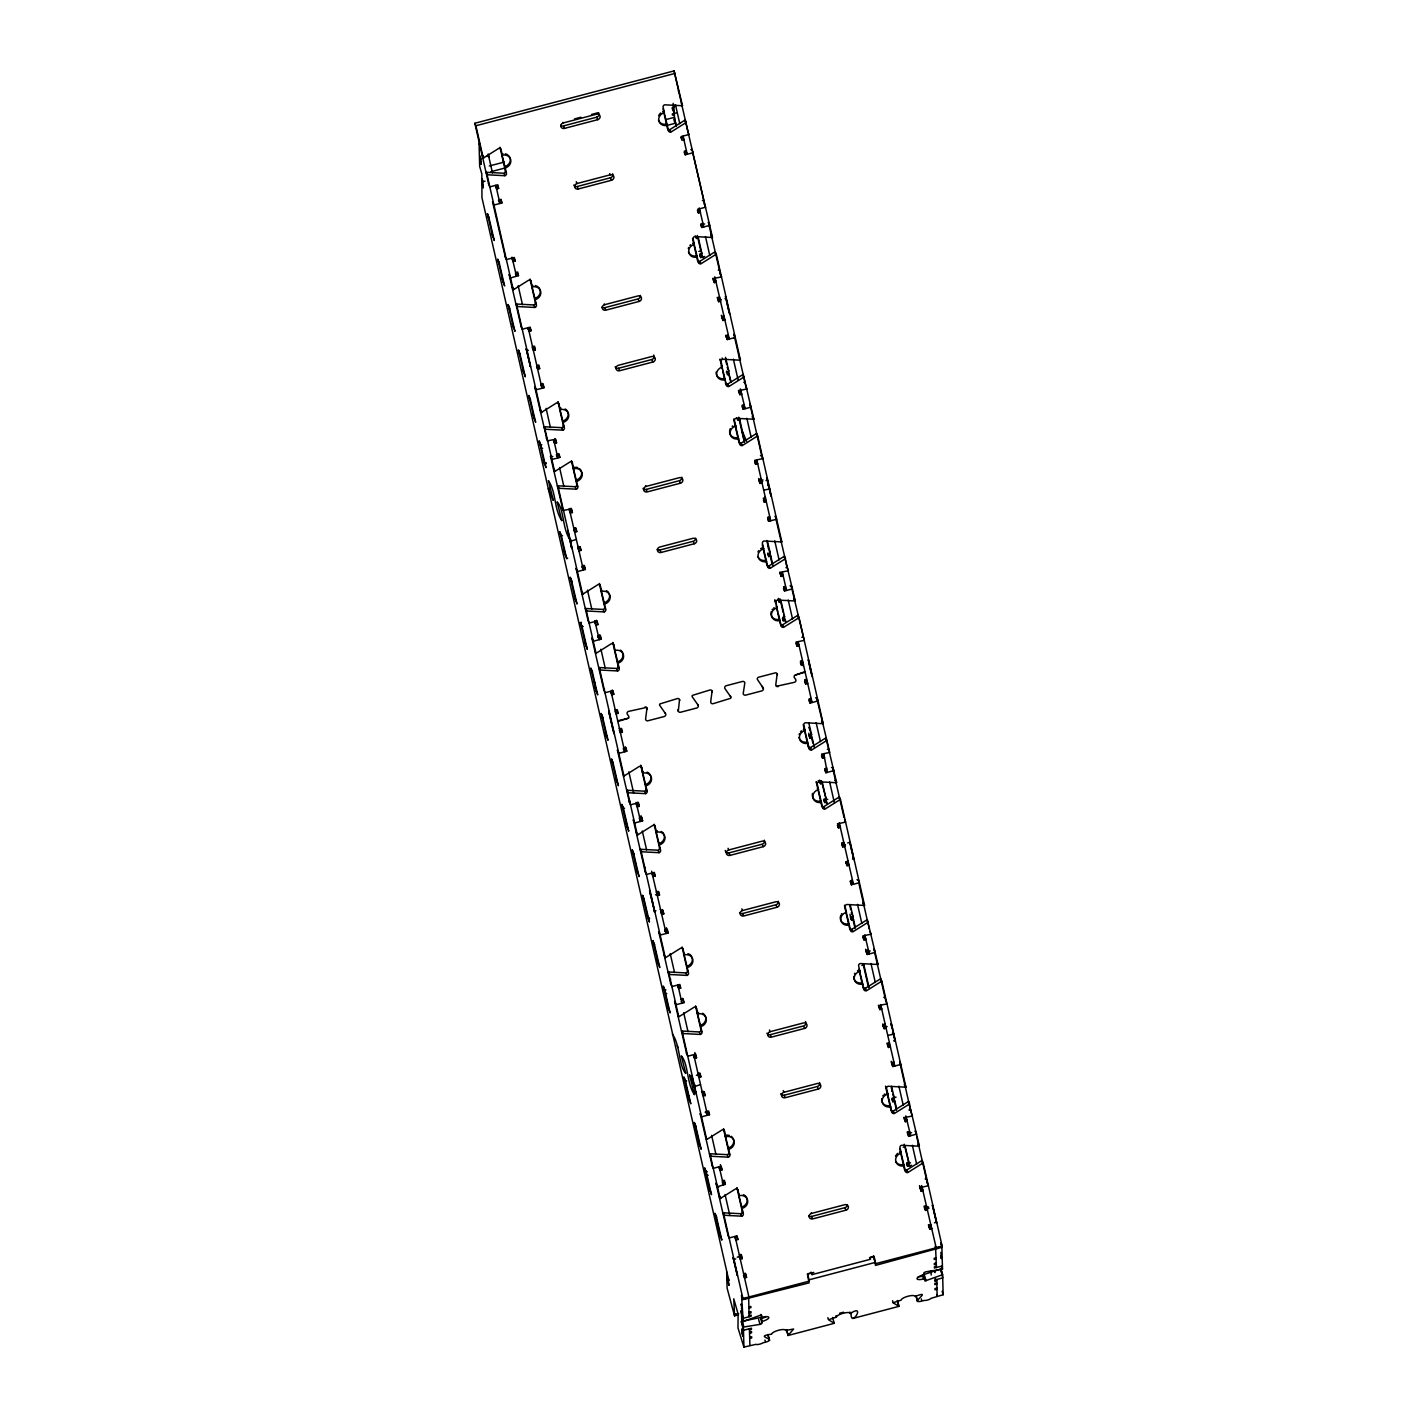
<?xml version="1.0" encoding="UTF-8"?>
<svg xmlns="http://www.w3.org/2000/svg" width="1418" height="1418" viewBox="0 0 1418 1418"><rect width="100%" height="100%" fill="white"/><g stroke="black" fill="none" stroke-linecap="round" stroke-linejoin="round"><path stroke-width="1.5" d="M548.447 480.808L553.233 500.022M561.794 520.583L557.132 501.866C564.045 508.938 562.308 527.833 569.451 538.805M571.844 548.394L567.643 530.403L571.826 548.5M694.412 1094.643L689.662 1075.305M761.431 482.333L760.863 479.568M480.153 156.334L481.074 164.258L480.153 156.334L480.968 159.188M485.027 181.185L483.024 181.717C479.887 172.447 485.417 201.994 482.28 178.845M741.313 1304.028L742.199 1310.941L741.313 1304.028L742.11 1306.882M741.969 1329.162L742.855 1336.075L741.969 1329.162L742.784 1332.016M935.242 1278.309L936.04 1281.216M940.648 1255.657L941.463 1258.51L940.861 1252.378M851.225 1312.572C849.666 1329.588 866.93 1302.539 850.357 1313.476A7.232 2.038 -15.9 0 0 843.338 1313.21A7.232 2.038 -15.9 0 0 836.407 1317.145L828.484 1319.733L834.28 1323.313L788.053 1335.49L793.619 1329.003L785.643 1330.492A7.232 2.038 -15.9 0 0 778.606 1330.226A7.232 2.038 -15.9 0 0 771.693 1334.161C751.363 1336.926 781.797 1338.698 762.937 1342.828A4.13 1.17 -15.9 0 1 759.162 1344.282A4.13 1.17 -15.9 0 1 755.971 1344.335L743.918 1347.1L737.98 1327.922L738.104 1314.007L733.762 1298.782L734.559 1315.869L738.53 1314.823M923.455 1278.557L922.427 1274.995L941.003 1268.986L942.633 1274.693L943.147 1294.74L931.112 1298.303A4.13 1.17 -15.9 0 1 927.975 1299.916A4.13 1.17 -15.9 0 1 924.164 1300.448C905.163 1306.013 935.011 1288.785 915.089 1296.477A7.232 2.038 -15.9 0 0 908.052 1296.212A7.232 2.038 -15.9 0 0 901.139 1300.146L893.216 1302.717L892.578 1300.696M665.272 713.094L665.786 714.53A2.074 1.861 -23 0 1 664.173 716.551L647.601 720.858A2.074 1.861 -23 0 1 645.615 718.944L646.962 708.344M679.506 699.801L678.3 711.251A2.074 1.861 -23 0 0 680.605 712.226L696.717 708.007A2.074 1.861 -23 0 0 697.904 707.227L698.294 706.43A2.074 1.861 -23 0 0 698.081 705.154L697.816 704.533M730.359 695.99L730.802 697A2.074 1.861 -23 0 1 730.678 698.294L713.148 703.683A2.056 1.861 -23 0 1 710.702 701.839L712.049 691.24M762.902 687.429L763.345 688.439A2.074 1.861 -23 0 1 761.803 690.903L745.691 695.121A2.074 1.861 -23 0 1 743.245 693.296L744.84 682.873A2.074 1.861 -23 0 0 742.412 681.473L726.3 685.709A2.074 1.861 -23 0 0 725.112 686.472L724.722 687.287A2.074 1.861 -23 0 0 724.917 688.545L730.802 697M778.234 686.578A2.056 1.861 -23 0 1 775.788 684.734L777.135 674.135M619.205 728.568L621.58 728.515L622.396 732.149L620.41 732.681L619.365 730.181L621.35 729.667L622.396 732.149M729.703 314.282L725.467 296.238L729.171 312.811M698.081 705.154L692.214 696.717A2.074 1.861 -23 0 1 692.321 695.405L709.869 690.017A2.074 1.861 -23 0 1 712.297 691.86M915.957 1295.573L917.499 1301.476M646.537 707.44L628.67 711.357A2.074 1.861 -23 0 0 627.288 714.211L628.599 716.055A2.074 1.861 -23 0 1 628.511 718.182L617.592 720.84M776.461 686.259L794.346 682.342A2.074 1.861 -23 0 0 795.711 679.506L794.417 677.662A2.074 1.861 -23 0 1 794.505 675.517L804.892 671.618M628.511 718.182L617.858 721.461M679.754 700.421A2.074 1.861 -23 0 0 677.325 698.578L659.778 703.966A2.056 1.843 -23 0 0 659.671 705.26L665.538 713.715M482.191 155.519L483.237 158.018A2.056 1.861 -23 0 0 483.804 157.788L498.657 148.447A2.074 1.861 -23 0 1 501.068 149.741L502.309 155.2A7.232 6.505 -23 0 1 510.728 159.72A7.232 6.505 -23 0 1 505.216 167.927L506.456 173.368A2.074 1.861 -23 0 1 504.879 175.708L487.668 174.804A2.056 1.861 -23 0 0 487.083 174.875L486.037 172.393A2.056 1.861 -23 0 1 486.622 172.322L503.815 173.226A2.074 1.861 -23 0 0 505.393 170.887L500.022 147.259M663.039 108.973L667.453 128.294A2.074 1.861 -23 0 0 669.863 129.587L684.717 120.264A2.056 1.861 -23 0 1 685.284 120.034L712.474 237.391A2.056 1.861 -23 0 1 711.889 237.462L694.696 236.558A2.074 1.861 -23 0 0 693.118 238.898L694.359 244.339A7.232 6.505 -23 0 0 688.829 252.546A7.232 6.505 -23 0 0 697.248 257.066L698.489 262.525A2.074 1.861 -23 0 0 700.9 263.819L715.771 254.478A2.056 1.861 -23 0 1 716.32 254.265L715.275 251.766A2.056 1.861 -23 0 0 714.707 251.996L699.854 261.337A2.074 1.861 -23 0 1 697.443 260.043L692.551 238.561M686.33 122.515A2.056 1.861 -23 0 0 685.78 122.746L670.909 132.069A2.074 1.861 -23 0 1 668.498 130.775L667.577 128.613M512.182 287.269L513.245 289.751A2.056 1.861 -23 0 0 513.795 289.52L528.666 280.197A2.074 1.861 -23 0 1 531.059 281.491L532.299 286.932A7.232 6.505 -23 0 1 540.719 291.47A7.232 6.505 -23 0 1 535.206 299.659L536.447 305.118A2.074 1.861 -23 0 1 534.87 307.458L517.659 306.554A2.056 1.861 -23 0 0 517.074 306.625L516.028 304.143A2.056 1.861 -23 0 1 516.613 304.055L533.806 304.959A2.074 1.861 -23 0 0 535.384 302.619L530.013 278.992M540.116 409.979L541.18 412.461A2.074 1.861 -23 0 0 541.729 412.23L556.6 402.907A2.074 1.861 -23 0 1 558.993 404.201L560.234 409.642A7.232 6.505 -23 0 1 568.671 414.18A7.232 6.505 -23 0 1 563.141 422.369L564.382 427.828A2.074 1.861 -23 0 1 562.804 430.168L545.611 429.264A2.074 1.861 -23 0 0 545.008 429.335L543.963 426.836A2.074 1.861 -23 0 1 544.547 426.765L561.741 427.669A2.074 1.861 -23 0 0 563.318 425.329L557.948 401.702M553.569 469.004L554.615 471.503A2.074 1.861 -23 0 0 555.165 471.272L570.036 461.931A2.074 1.861 -23 0 1 572.447 463.225L573.687 468.684A7.232 6.505 -23 0 1 582.107 473.222A7.232 6.505 -23 0 1 576.577 481.411L577.817 486.853A2.074 1.861 -23 0 1 576.24 489.192L559.046 488.288A2.056 1.861 -23 0 0 558.462 488.377L557.398 485.878A2.056 1.861 -23 0 1 557.983 485.807L575.194 486.711A2.074 1.861 -23 0 0 576.771 484.371L571.383 460.744M725.378 382.736A2.074 1.861 -23 0 0 727.788 384.03L742.66 374.707A2.074 1.861 -23 0 1 743.209 374.476L753.862 419.125A2.074 1.861 -23 0 1 753.277 419.214L736.066 418.292A2.074 1.861 -23 0 0 734.489 420.65L735.729 426.091A7.232 6.505 -23 0 0 730.217 434.28A7.232 6.505 -23 0 0 738.636 438.818L739.877 444.277A2.074 1.861 -23 0 0 742.288 445.571L757.141 436.23A2.074 1.861 -23 0 1 757.708 436L756.645 433.518A2.074 1.861 -23 0 0 756.095 433.748L741.224 443.072A2.074 1.861 -23 0 1 738.813 441.778L735.233 426.038M744.255 376.958A2.074 1.861 -23 0 0 743.706 377.188L728.834 386.529A2.074 1.861 -23 0 1 726.424 385.235L725.555 383.161M581.504 591.714L582.55 594.213A2.074 1.861 -23 0 0 583.099 593.982L597.971 584.641A2.074 1.861 -23 0 1 600.381 585.935L601.622 591.395A7.232 6.505 -23 0 1 610.041 595.914A7.232 6.505 -23 0 1 604.511 604.121L605.752 609.563A2.074 1.861 -23 0 1 604.174 611.902L586.981 610.998A2.056 1.861 -23 0 0 586.396 611.069L585.333 608.588A2.056 1.861 -23 0 1 585.918 608.517L603.129 609.421A2.074 1.861 -23 0 0 604.706 607.081L599.318 583.454M594.94 650.756L595.985 653.237A2.056 1.861 -23 0 0 596.553 653.024L611.406 643.683A2.074 1.861 -23 0 1 613.817 644.977L615.058 650.437A7.232 6.505 -23 0 1 623.477 654.956A7.232 6.505 -23 0 1 617.964 663.163L619.205 668.605A2.074 1.861 -23 0 1 617.628 670.944L600.417 670.04A2.074 1.861 -23 0 0 599.832 670.111L598.786 667.63A2.074 1.861 -23 0 1 599.371 667.559L616.564 668.463A2.074 1.861 -23 0 0 618.142 666.123L612.771 642.496M762.281 544.796L766.748 564.488A2.074 1.861 -23 0 0 769.159 565.782L784.03 556.459A2.074 1.861 -23 0 1 784.579 556.228L795.232 600.877A2.074 1.861 -23 0 1 794.647 600.948L777.454 600.044A2.074 1.861 -23 0 0 775.876 602.384L777.117 607.843A7.232 6.505 -23 0 0 771.587 616.032A7.232 6.505 -23 0 0 780.006 620.57L781.247 626.012A2.074 1.861 -23 0 0 783.658 627.305L798.529 617.982A2.074 1.861 -23 0 1 799.078 617.752L798.033 615.27A2.074 1.861 -23 0 0 797.465 615.483L782.612 624.824A2.074 1.861 -23 0 1 780.485 624.168M785.643 558.71A2.074 1.861 -23 0 0 785.093 558.94L770.222 568.264A2.074 1.861 -23 0 1 767.812 566.97L766.925 564.913M622.874 773.466L623.938 775.947A2.074 1.861 -23 0 0 624.487 775.735L639.358 766.394A2.074 1.861 -23 0 1 641.751 767.687L642.992 773.147A7.232 6.505 -23 0 1 651.429 777.667A7.232 6.505 -23 0 1 645.899 785.856L647.14 791.315A2.074 1.861 -23 0 1 645.562 793.655L628.351 792.751A2.074 1.861 -23 0 0 627.766 792.822L626.721 790.34A2.074 1.861 -23 0 1 627.305 790.269L644.499 791.173A2.074 1.861 -23 0 0 646.076 788.833L640.706 765.206M636.31 832.508L637.373 834.989A2.074 1.861 -23 0 0 637.923 834.759L652.794 825.436A2.074 1.861 -23 0 1 655.205 826.729L656.445 832.189A7.232 6.505 -23 0 1 664.865 836.709A7.232 6.505 -23 0 1 659.335 844.898L660.575 850.357A2.074 1.861 -23 0 1 658.998 852.697L641.805 851.793A2.074 1.861 -23 0 0 641.22 851.864L640.156 849.382A2.074 1.861 -23 0 1 640.741 849.311L657.952 850.215A2.074 1.861 -23 0 0 659.53 847.875L654.141 824.248M803.208 724.58L808.136 746.24A2.074 1.861 -23 0 0 810.547 747.534L825.418 738.193A2.056 1.861 -23 0 1 825.967 737.98L836.62 782.63A2.074 1.861 -23 0 1 836.035 782.701L818.824 781.797A2.074 1.861 -23 0 0 817.247 784.136L818.487 789.596A7.232 6.505 -23 0 0 812.975 797.785A7.232 6.505 -23 0 0 821.394 802.304L822.635 807.764A2.074 1.861 -23 0 0 825.046 809.058L839.899 799.717A2.074 1.861 -23 0 1 840.466 799.504L839.403 797.005A2.074 1.861 -23 0 0 838.853 797.235L823.982 806.576A2.074 1.861 -23 0 1 821.678 805.601L822.635 807.764M827.013 740.462A2.056 1.861 -23 0 0 826.464 740.692L811.592 750.016A2.074 1.861 -23 0 1 809.182 748.722L808.313 746.648M664.262 955.218L665.308 957.699A2.074 1.861 -23 0 0 665.857 957.469L680.729 948.146A2.074 1.861 -23 0 1 683.139 949.44L684.38 954.881A7.232 6.505 -23 0 1 692.799 959.419A7.232 6.505 -23 0 1 687.269 967.608L688.51 973.067A2.074 1.861 -23 0 1 686.932 975.407L669.739 974.503A2.074 1.861 -23 0 0 669.154 974.574L668.091 972.092A2.074 1.861 -23 0 1 668.676 972.004L685.887 972.925A2.074 1.861 -23 0 0 687.464 970.568L682.076 946.94M677.698 1014.26L678.743 1016.741A2.056 1.861 -23 0 0 679.311 1016.511L694.164 1007.188A2.074 1.861 -23 0 1 696.575 1008.482L697.816 1013.923A7.232 6.505 -23 0 1 706.235 1018.461A7.232 6.505 -23 0 1 700.722 1026.65L701.963 1032.109A2.074 1.861 -23 0 1 700.386 1034.449L683.175 1033.545A2.056 1.861 -23 0 0 682.59 1033.616L681.544 1031.134A2.056 1.861 -23 0 1 682.129 1031.046L699.322 1031.95A2.074 1.861 -23 0 0 700.9 1029.61L695.529 1005.982M845.926 912.235L849.506 927.992A2.074 1.861 -23 0 0 851.917 929.286L866.788 919.945A2.056 1.861 -23 0 1 867.337 919.715L877.99 964.382A2.074 1.861 -23 0 1 877.405 964.453L860.212 963.549A2.074 1.861 -23 0 0 858.634 965.888L859.875 971.33A7.232 6.505 -23 0 0 854.345 979.537A7.232 6.505 -23 0 0 862.764 984.057L864.005 989.516A2.074 1.861 -23 0 0 866.416 990.81L881.287 981.469A2.074 1.861 -23 0 1 881.836 981.256L880.791 978.757A2.074 1.861 -23 0 0 880.224 978.987L865.352 988.311A2.074 1.861 -23 0 1 862.959 987.017M868.401 922.214A2.056 1.861 -23 0 0 867.834 922.427L852.98 931.768A2.074 1.861 -23 0 1 850.57 930.474L849.683 928.4M705.632 1136.97L706.696 1139.452A2.056 1.861 -23 0 0 707.245 1139.221L722.116 1129.898A2.074 1.861 -23 0 1 724.509 1131.192L725.75 1136.633A7.232 6.505 -23 0 1 734.169 1141.171A7.232 6.505 -23 0 1 728.657 1149.36L729.898 1154.819A2.074 1.861 -23 0 1 728.32 1157.159L711.109 1156.255A2.074 1.861 -23 0 0 710.524 1156.326L709.479 1153.827A2.074 1.861 -23 0 1 710.063 1153.756L727.257 1154.66A2.074 1.861 -23 0 0 728.834 1152.32L723.464 1128.693M719.068 1195.994L720.131 1198.494A2.074 1.861 -23 0 0 720.681 1198.263L735.552 1188.922A2.074 1.861 -23 0 1 737.963 1190.216L739.203 1195.675A7.232 6.505 -23 0 1 747.623 1200.195A7.232 6.505 -23 0 1 742.093 1208.402L743.333 1213.843A2.074 1.861 -23 0 1 741.756 1216.183L724.563 1215.279A2.074 1.861 -23 0 0 723.978 1215.368L722.914 1212.869A2.074 1.861 -23 0 1 723.499 1212.798L740.71 1213.702A2.074 1.861 -23 0 0 742.288 1211.362L736.899 1187.735M891.178 1110.365A2.056 1.861 -23 0 0 893.305 1111.021L908.158 1101.697A2.074 1.861 -23 0 1 908.725 1101.467L919.378 1146.116A2.056 1.861 -23 0 1 918.793 1146.205L901.582 1145.283A2.074 1.861 -23 0 0 900.005 1147.641L901.245 1153.082A7.232 6.505 -23 0 0 895.733 1161.271A7.232 6.505 -23 0 0 904.152 1165.809L905.393 1171.268A2.074 1.861 -23 0 0 907.786 1172.562L922.657 1163.221A2.056 1.861 -23 0 1 923.207 1162.99L922.161 1160.509A2.056 1.861 -23 0 0 921.611 1160.739L906.74 1170.063A2.074 1.861 -23 0 1 904.329 1168.769L899.845 1149.076M909.771 1103.948A2.074 1.861 -23 0 0 909.222 1104.179L894.35 1113.52A2.056 1.861 -23 0 1 891.94 1112.226L891.071 1110.152M741.898 1315.691L743.245 1321.487L760.154 1315.337L761.767 1315.39L761.856 1317.287A7.232 2.038 -15.9 0 1 768.875 1317.57A7.232 2.038 -15.9 0 1 761.962 1321.487L761.874 1323.561L760.403 1324.306L743.386 1327.071L743.918 1347.1M918.261 1276.732A7.232 2.038 -15.9 0 0 923.207 1276.04L924.979 1280.968L942.633 1274.693M940.435 1269.163L941.658 1273.453M743.245 1321.487L741.508 1295.254L742.908 1298.569L809.323 1281.11L807.675 1273.843L811.663 1272.797L812.071 1274.622L870.51 1259.255L870.103 1257.429L874.091 1256.383L875.739 1263.651L942.155 1246.209L923.207 1162.99M795.268 674.897L805.158 672.238M488.767 184.393L474.853 123.26L674.082 70.9L682.483 105.641A2.056 1.861 -23 0 1 681.898 105.712L664.705 104.808A2.074 1.861 -23 0 0 663.128 107.148L664.368 112.607A7.232 6.505 -23 0 0 658.838 120.796A7.232 6.505 -23 0 0 667.258 125.333L668.498 130.775M474.853 123.26L475.899 125.759L675.145 73.382M574.45 118.935L580.831 117.251M591.483 114.468L597.864 112.784M563.247 122.958L596.464 114.22A3.102 2.783 -23 0 1 600.062 116.17A3.102 2.783 -23 0 1 597.705 119.679L564.488 128.4A3.102 2.783 -23 0 1 560.872 126.468A3.102 2.783 -23 0 1 563.247 122.958L562.981 122.338M598.573 112.731A3.102 2.783 -23 0 1 596.641 117.198L563.442 125.918A3.102 2.783 -23 0 1 560.659 125.351M486.906 156.423L488.891 155.909L488.926 157.097M676.351 112.873L672.362 113.919L672.398 115.124L674.383 114.61L672.77 108.885M489.299 165.995L504.205 162.077M665.946 119.555L674.454 117.322L676.173 126.379M490.929 171.702L505.818 167.785M667.577 125.28L676.085 123.047M680.87 137.759L682.856 137.227L683.919 139.726L681.916 140.24L681.083 136.607L689.059 134.515L687.659 131.2M498.622 188.417L496.619 188.948L495.573 186.449L497.558 185.935L498.622 188.417L497.789 184.783L489.813 186.875L488.412 183.56M499.101 199.849L501.103 199.318L501.919 202.951L493.96 205.061L492.542 201.746L505.322 257.083M686.401 150.627L684.398 151.141L685.231 154.792L693.207 152.683L691.789 149.369L690.796 149.634M577.037 183.542L610.254 174.804A3.102 2.783 -23 0 1 613.852 176.754A3.102 2.783 -23 0 1 611.495 180.263L578.278 188.984A3.102 2.783 -23 0 1 574.68 187.052A3.102 2.783 -23 0 1 577.037 183.542L576.257 181.681M612.647 173.776A3.102 2.783 -23 0 1 610.431 177.782L577.232 186.502A3.102 2.783 -23 0 1 573.776 185.049M702.389 200.523L703.558 200.682M515.159 261.125L513.174 261.639L512.111 259.157L514.114 258.625L515.159 261.125L514.344 257.491L506.368 259.583L504.968 256.268M698.471 212.948L700.457 212.416L699.411 209.935L697.408 210.449L698.471 212.948L697.638 209.315L705.615 207.205L704.214 203.891M515.656 272.54L517.641 272.026L518.474 275.659L509.931 278.07L510.285 278.903M702.938 223.317L700.953 223.849L701.786 227.483L709.744 225.391L708.344 222.077L720.415 274.401M704.711 223.955L700.722 225.001L701.786 227.483M698.826 251.447L700.829 250.915L701.875 253.414L699.889 253.928L700.705 257.562L704.693 256.516M718.252 270.2L719.334 270.147M604.635 304.71L637.834 295.972A3.102 2.783 -23 0 1 641.45 297.922A3.102 2.783 -23 0 1 639.075 301.431L605.876 310.152A3.102 2.783 -23 0 1 602.26 308.22A3.102 2.783 -23 0 1 604.635 304.71L604.281 303.877M528.152 329.242L529.038 331.316L531.023 330.784L530.208 327.15L522.232 329.242L520.831 325.927M713.325 278.566L721.478 276.882L720.769 275.234M602.03 307.086A3.102 2.783 -23 0 0 604.812 307.671L638.029 298.95A3.102 2.783 -23 0 0 640.387 295.423M527.975 328.834L529.977 328.302L531.023 330.784M713.272 280.126L715.275 279.594L716.32 282.093L714.335 282.607L712.864 278.3M532.406 347.499L533.381 350.388L535.366 349.874L534.551 346.24L532.37 346.346M717.668 297.656L719.67 297.124M532.317 347.906L534.32 347.392L535.366 349.874M717.614 299.216L719.493 297.815L720.663 301.165L718.678 301.697L717.207 297.39M526.344 349.484L530.438 366.748L526.22 348.598L526.876 350.725L528.365 350.335M720.149 299.925L721.337 299.623M724.917 298.666L726.122 298.365L725.591 297.106M536.819 365.543L538.822 365.011L539.655 368.645L537.652 369.176L536.607 366.695L538.592 366.163L539.655 368.645M721.957 316.427L723.942 315.913M721.904 317.986L723.889 317.472L724.952 319.954L722.95 320.486L721.283 315.257M534.976 387.344L536.022 389.826L543.998 387.734L543.165 384.101L541.002 384.207M726.3 335.517L728.285 334.985M540.949 385.767L542.934 385.253L543.998 387.734M725.821 335.251L726.246 337.076L728.232 336.545M726.246 337.076L727.292 339.558L735.268 337.466L734.914 336.633M536.447 389.897L535.791 390.978M615.164 366.801A3.102 2.783 -23 0 0 618.602 368.255L651.819 359.516A3.102 2.783 -23 0 0 653.751 355.067M733.691 338.051L734.861 338.193M652.865 362.015L619.666 370.736A3.102 2.783 -23 0 1 616.05 368.804A3.102 2.783 -23 0 1 618.425 365.295L651.624 356.556A3.102 2.783 -23 0 1 655.24 358.506A3.102 2.783 -23 0 1 652.865 362.015L652.174 360.349M726.353 372.314L728.338 371.782L731.156 381.991M729.401 374.281L727.399 374.795L726.565 371.161M743.759 382.275L744.751 382.009M547.543 440.821L555.714 439.226L556.547 442.859L554.544 443.391L553.676 441.317M738.849 390.641L746.985 388.957L745.584 385.643M553.499 440.909L555.484 440.378L556.547 442.859M738.796 392.201L740.781 391.687L741.844 394.169L739.841 394.683L738.388 390.393M541.818 444.72L540.825 444.986L539.07 440.838L540.24 445.305M542.651 448.354L541.304 447.787M562.556 508.513L550.485 456.188L551.478 455.922M550.485 456.188L551.886 459.503L559.862 457.411L559.029 453.778L556.866 453.884M742.163 405.176L744.149 404.662M550.822 457.021L552.825 456.49M556.813 455.444L558.798 454.912L559.862 457.411M742.11 406.736L743.156 409.235L751.132 407.143L749.714 403.829L750.352 406.541M546.302 462.835L544.813 463.225L546.16 463.792M744.521 440.697L739.735 419.71L737.75 420.242L736.686 417.743M549.741 488.395L548.252 488.785L553.162 500.394M760.456 455.586L761.803 456.153L750.76 407.64M646.005 486.445L679.204 477.724A3.102 2.783 -23 0 1 682.82 479.656A3.102 2.783 -23 0 1 680.463 483.184L647.246 491.904A3.102 2.783 -23 0 1 643.63 489.954A3.102 2.783 -23 0 1 646.005 486.445L645.651 485.63M563.336 510.374L571.578 508.902L572.411 512.536L570.408 513.068L569.362 510.569L571.348 510.055L572.411 512.536M643.028 488.43A3.102 2.783 -23 0 0 646.2 489.423L679.399 480.684A3.102 2.783 -23 0 0 681.774 477.175M754.713 460.318L762.849 458.634L762.494 457.801M755.705 464.36L757.708 463.846L756.645 461.346L754.66 461.878L755.705 464.36L754.89 460.726M573.652 528.914L574.751 532.14L576.754 531.626L575.921 527.992L573.758 528.099M762.99 479.904L759.002 480.95L760.048 483.449L762.051 482.918L760.952 479.692M761.519 481.677L762.707 481.358M766.004 480.507L767.492 480.099L766.854 477.99L770.488 494.262M562.503 535.596L561.51 535.844L559.755 531.715L560.925 536.181M570.975 539.779L570.497 541.286L576.346 539.407M581.025 550.397L579.98 547.915L577.977 548.429L579.04 550.928L581.025 550.397L580.192 546.763L578.207 547.295L577.675 546.054M763.327 498.179L765.49 498.072L764.976 496.814M763.77 499.615L765.277 499.207L766.323 501.706L764.337 502.22L763.451 500.146M564.453 551.62L564.098 550.787L566.686 558.568L567.679 558.302M588.062 620.588L575.992 568.264L577.41 571.578L585.368 569.487L584.535 565.853L582.373 565.959M767.67 517.251L769.673 516.737M582.319 567.519L584.322 567.005L585.368 569.487M657.208 549.422A3.102 2.783 -23 0 0 659.99 550.007L693.189 541.268A3.102 2.783 -23 0 0 695.618 538.273M767.794 519.236L768.68 521.31L776.639 519.218L775.238 515.904L786.015 562.485M694.253 543.75L661.036 552.488A3.102 2.783 -23 0 1 657.438 550.538A3.102 2.783 -23 0 1 659.795 547.029L693.012 538.308A3.102 2.783 -23 0 1 696.61 540.24A3.102 2.783 -23 0 1 694.253 543.768L693.544 542.101M770.772 556.016L769.726 553.534L767.723 554.066L768.786 556.547L770.772 556.016L772.97 565.676M785.962 567.661L786.972 567.395M581.628 627.04L580.441 622.591L581.433 622.325M597.917 624.611L596.872 622.13L594.869 622.644L595.932 625.143L597.917 624.611L597.102 620.978L589.126 623.069L587.726 619.755M780.219 572.393L788.373 570.71L786.139 563.761M780.166 573.953L782.169 573.421L783.215 575.921L781.229 576.435L779.758 572.128M583.206 626.472L582.195 626.721L580.441 622.591M603.926 690.265L591.855 637.94L593.256 641.255L601.232 639.146L600.399 635.512L598.236 635.636M783.534 586.928L785.519 586.414M790.11 585.829L791.102 585.563L792.502 588.878L784.544 590.987L783.48 588.488L785.483 587.974L786.529 590.455L782.399 572.287M598.183 637.196L600.186 636.664L601.232 639.146M781.123 601.462L780.06 598.963L778.074 599.495L779.12 601.976L781.123 601.462L784.633 616.901L782.647 617.433L783.463 621.066L782.417 618.585M604.582 689.166L603.589 689.432L604.99 692.746L612.948 690.655L613.781 694.288L611.796 694.802L610.733 692.321L612.736 691.789L613.781 694.288M801.826 637.32L802.818 637.054M796.083 642.053L804.236 640.387L791.102 585.563M797.093 646.112L799.078 645.58L798.033 643.098L796.03 643.63L797.093 646.112L796.26 642.478M615.075 711.411L616.139 713.892L618.124 713.36L617.309 709.727L615.128 709.851M800.426 661.143L802.428 660.611M800.372 662.702L801.436 665.184L803.421 664.67L802.251 661.302L803.226 665.964M777.383 674.755A2.074 1.861 -23 0 0 775.416 672.841L758.843 677.148A2.074 1.861 -23 0 0 757.23 679.169L763.168 688.049L761.75 686.046M804.697 679.931L806.612 679.187M605.823 733.372L605.486 732.539L606.301 736.172L607.294 735.907M805.708 683.972L807.693 683.441L806.647 680.959L804.662 681.491L805.708 683.972L804.875 680.339M629.45 802.34L617.379 750.016L618.78 753.33L626.756 751.239L625.923 747.605L623.76 747.711M809.058 699.003L811.043 698.489M815.616 697.904L816.626 697.638L818.026 700.953L810.05 703.062L809.004 700.563L810.99 700.049M812.142 737.768L811.096 735.286L809.111 735.8L810.157 738.299L812.142 737.768L814.34 747.428M630.088 801.241L629.096 801.507L630.496 804.821L638.472 802.73L639.305 806.363L637.302 806.877L636.257 804.396L638.242 803.882L639.305 806.363M827.35 749.395L828.342 749.147M821.607 754.128L829.743 752.462L816.626 697.638M624.576 808.207L623.583 808.473L621.828 804.325L622.998 808.792M822.6 758.187L824.602 757.655L823.539 755.174L821.554 755.705L822.6 758.187L821.784 754.553M645.314 871.999L633.243 819.675L634.644 822.989L642.602 820.898L641.787 817.264L639.607 817.371M824.904 768.68L826.907 768.148M831.48 767.581L832.472 767.315L833.89 770.63L825.914 772.721L824.868 770.24L826.854 769.708M822.493 783.197L821.447 780.715L819.444 781.247L820.508 783.729L822.493 783.197L826.02 798.653L824.018 799.185L824.851 802.818L823.787 800.319L827.775 799.273M645.119 867.284L644.481 868.365M728.763 849.949L761.962 841.211A3.102 2.783 -23 0 1 765.578 843.161A3.102 2.783 -23 0 1 763.203 846.67L730.004 855.391A3.102 2.783 -23 0 1 726.388 853.459A3.102 2.783 -23 0 1 728.763 849.949L728.054 848.283M655.169 876.04L654.106 873.541L652.12 874.073L653.166 876.554L655.169 876.04L654.336 872.389L646.36 874.498L644.96 871.184M725.272 850.463A3.102 2.783 -23 0 0 728.958 852.909L762.157 844.189A3.102 2.783 -23 0 0 764.355 840.183M837.471 823.805L845.607 822.121L844.561 819.639M838.463 827.864L840.466 827.332L839.403 824.851L837.418 825.365L838.463 827.864L837.648 824.212M659.512 895.112L658.448 892.631L656.339 892.276L657.509 895.644L659.512 895.112L658.679 891.479L656.516 891.585M841.813 842.895L843.799 842.363M847.734 842.877L849.719 842.363L850.251 843.604L853.831 859.627L850.162 844.259M655.488 894.793L656.995 894.404M843.745 843.923L845.465 844.862M841.76 844.454L842.806 846.936L844.809 846.422L844.277 845.163M655.949 910.728L654.46 911.118C641.787 858.599 658.271 925.493 653.928 909.877M852.502 859.06L853.707 858.741L853.175 857.5M663.784 913.901L662.72 911.402L660.735 911.934L661.798 914.415L663.784 913.901L662.95 910.267L660.965 910.781L660.203 909.452M846.085 861.665L848.07 861.151M846.032 863.225L848.017 862.711L849.081 865.193L847.095 865.724L845.819 862.321M649.604 918.173L648.256 917.606M670.82 984.074L658.75 931.75L660.15 935.082L668.126 932.973L667.293 929.339L665.131 929.446M850.428 880.755L852.413 880.224M857.004 879.656L858.209 880.294M665.077 931.023L667.08 930.492L668.126 932.973M742.553 910.533L775.77 901.795A3.102 2.783 -23 0 1 779.368 903.745A3.102 2.783 -23 0 1 777.011 907.254L743.794 915.975A3.102 2.783 -23 0 1 740.196 914.043A3.102 2.783 -23 0 1 742.553 910.533L741.844 908.867M850.18 881.411L851.438 884.797L859.397 882.705L858.351 880.224M739.576 912.501A3.102 2.783 -23 0 0 742.748 913.493L775.947 904.773A3.102 2.783 -23 0 0 778.322 901.263M853.53 919.52L852.466 917.021L850.481 917.552L851.544 920.034L853.53 919.52L855.284 927.248M670.643 979.359L670.005 980.441M680.675 988.116L679.63 985.616L677.627 986.148L678.69 988.63L680.675 988.116L679.86 984.482L671.884 986.573L670.484 983.259M862.977 935.88L871.131 934.196L870.067 931.715M665.946 989.959L664.953 990.225L663.199 986.077L664.386 990.544M863.987 939.939L865.973 939.407L864.927 936.926L862.924 937.44L863.987 939.939L863.154 936.305M666.779 993.593L665.432 993.025M686.684 1053.751L674.614 1001.427L676.014 1004.742L683.99 1002.65L683.157 999.016L680.995 999.123M866.292 950.432L868.277 949.9M865.618 949.262L866.238 951.992L870.227 950.946M866.238 951.992L867.302 954.474L875.26 952.382L873.86 949.067M861.878 965.481L863.881 964.949L869.128 988.045M883.751 997.191L885.098 997.758M770.134 1031.701L803.35 1022.963A3.102 2.783 -23 0 1 806.966 1024.913A3.102 2.783 -23 0 1 804.591 1028.422L771.374 1037.143A3.102 2.783 -23 0 1 767.776 1035.211A3.102 2.783 -23 0 1 770.134 1031.701L769.442 1030.035M696.539 1057.775L695.494 1055.293L693.491 1055.825L694.554 1058.307L696.539 1057.775L695.706 1054.141L687.748 1056.233L686.33 1052.918M766.89 1033.208A3.102 2.783 -23 0 0 770.329 1034.661L803.527 1025.941A3.102 2.783 -23 0 0 805.459 1021.474M878.841 1005.557L886.994 1003.873L885.576 1000.559M878.788 1007.117L880.791 1006.585L881.836 1009.084L879.851 1009.598L878.38 1005.291M698.365 1076.138L698.897 1077.379L700.882 1076.865L700.067 1073.231L697.886 1073.337M696.344 1075.287L699.836 1074.383L700.882 1076.865M883.13 1026.207L885.045 1024.842L886.179 1028.156L884.194 1028.688L882.723 1024.381M885.647 1026.916L887.154 1026.526M686.649 1080.835L685.638 1081.101L683.884 1076.953L685.071 1081.42M695.104 1085.018L694.643 1086.525L700.492 1084.646M892.365 1033.19L893.889 1034.165L887.774 1035.424M893.588 1040.883L895.077 1040.493L891.178 1023.69M685.302 1080.268L690.814 1103.807L688.226 1096.043L689.237 1095.777M702.991 1095.76L705.154 1095.635L704.338 1092.002L702.335 1092.534L701.591 1091.186M887.455 1043.418L889.458 1042.886M705.154 1095.635L704.108 1093.154L702.282 1094.093M887.42 1044.977L889.405 1044.463L890.451 1046.945L888.466 1047.459L886.994 1043.169M712.208 1165.826L700.137 1113.502L701.538 1116.817L709.514 1114.725L708.681 1111.092L706.519 1111.198M891.816 1062.507L893.801 1061.976M705.118 1112.191L706.111 1111.942L707.511 1115.257L693.721 1054.673M783.941 1092.285L817.14 1083.547A3.102 2.783 -23 0 1 820.756 1085.497A3.102 2.783 -23 0 1 818.381 1089.006L785.182 1097.727A3.102 2.783 -23 0 1 781.566 1095.795A3.102 2.783 -23 0 1 783.941 1092.285L783.232 1090.619M706.465 1112.758L708.451 1112.244L709.514 1114.725M891.142 1061.338L891.762 1064.067L893.748 1063.535M780.68 1093.792A3.102 2.783 -23 0 0 784.119 1095.245L817.335 1086.507A3.102 2.783 -23 0 0 819.533 1082.519M891.762 1064.067L892.808 1066.549L900.784 1064.457L899.721 1061.976L910.693 1110.826M896.07 1097.107L892.082 1098.152L892.915 1101.786L894.9 1101.254L896.672 1108.982M894.9 1101.254L893.854 1098.773L891.869 1099.304L892.915 1101.786M909.275 1109.266L910.622 1109.833L909.133 1110.223M722.063 1169.85L721 1167.369L719.015 1167.9L720.06 1170.382L722.063 1169.85L721.23 1166.216L713.254 1168.326L711.854 1164.993M904.365 1117.632L912.501 1115.948L911.1 1112.634M904.312 1119.192L906.297 1118.678L907.36 1121.159L905.358 1121.673L903.886 1117.384M707.334 1171.711L706.341 1171.977L704.586 1167.829L705.756 1172.296M708.167 1175.345L706.82 1174.778M718.66 1187.238L716.817 1186.813L725.36 1184.402L724.545 1180.769L722.365 1180.875M907.662 1132.167L909.665 1131.653M725.36 1184.402L724.314 1181.903L722.329 1182.435L723.375 1184.916L719.245 1166.748M907.201 1131.918L907.626 1133.726L911.597 1132.681M907.626 1133.726L908.672 1136.226L916.648 1134.134L915.23 1130.802L916.276 1134.63M903.266 1147.215L905.251 1146.701L908.761 1162.157L906.776 1162.671L907.609 1166.305L911.597 1165.259M910.533 1162.778L906.545 1163.823L907.609 1166.305M925.139 1178.925L926.308 1179.085M811.521 1213.436L844.72 1204.715A3.102 2.783 -23 0 1 848.336 1206.647A3.102 2.783 -23 0 1 845.961 1210.174L812.762 1218.895A3.102 2.783 -23 0 1 809.146 1216.945A3.102 2.783 -23 0 1 811.521 1213.436L811.256 1212.815M735.056 1237.985L735.924 1240.059L737.927 1239.527L737.094 1235.893L729.118 1237.985L727.718 1234.67M919.52 1185.643L920.388 1187.717L928.365 1185.625L926.964 1182.311M808.916 1215.829A3.102 2.783 -23 0 0 811.699 1216.414L844.915 1207.675A3.102 2.783 -23 0 0 847.344 1204.68M735.375 1237.435L736.864 1237.045L737.927 1239.527M920.176 1188.869L922.161 1188.337L923.224 1190.819L921.221 1191.35L919.555 1186.139M739.221 1256.649L740.267 1259.131L742.27 1258.617L741.437 1254.983L739.274 1255.09M924.571 1206.381L926.557 1205.867M737.218 1257.163L741.206 1256.118L742.27 1258.617M924.093 1206.133L924.518 1207.941L928.506 1206.895M735.765 1258.936L733.762 1259.468L733.106 1257.358L737.342 1275.473L733.248 1258.227M926.503 1207.427L927.035 1208.668L929.02 1208.136M924.518 1207.941L925.564 1210.44L927.567 1209.909L927.035 1208.668M934.462 1222.759L936.465 1222.245L932.388 1205.016L936.607 1223.025L935.933 1221.004M743.723 1274.286L745.708 1273.754L746.542 1277.388L744.539 1277.919L743.493 1275.42L745.478 1274.906L746.542 1277.388M928.843 1225.17L930.828 1224.638M928.79 1226.73L930.775 1226.198L931.839 1228.697L929.836 1229.211L928.382 1224.904M813.826 1272.425L807.391 1274.126L809.093 1282.865L742.66 1299.668M869.518 1257.784L873.807 1256.667L875.509 1265.405L941.906 1247.308L940.754 1242.895L942.155 1246.209M809.022 1279.834L875.438 1262.375M742.341 1298.888L748.651 1298.108L749.129 1316.737M935.189 1246.28L935.596 1248.088L941.587 1246.528M748.881 1306.971L750.866 1306.439L750.902 1307.644L748.917 1308.176M936.164 1257.748L934.178 1258.262L934.214 1259.468L936.199 1258.954M738.654 1313.635L734.506 1314.078M749.023 1312.164L751.008 1311.65L751.044 1312.855L749.041 1313.369M936.305 1262.942L934.32 1263.473L934.338 1264.679L936.341 1264.147M749.094 1315.532L751.097 1315.018L751.132 1316.205L743.156 1318.297L740.994 1310.693L741.561 1313.795M936.394 1266.309L934.391 1266.841L934.427 1268.029L942.403 1265.937M749.484 1329.942L751.469 1329.41L751.434 1328.205L743.475 1330.314L741.277 1321.487L741.809 1323.384M936.766 1280.72L934.781 1281.234L934.746 1280.029L942.722 1277.937L941.003 1268.986M749.537 1332.105L751.522 1331.573L751.558 1332.778L749.573 1333.292M936.819 1282.882L934.834 1283.396L934.87 1284.602L936.855 1284.07M839.58 1313.245L843.568 1312.199M749.679 1337.298L751.664 1336.784L751.7 1337.972L749.697 1338.503M936.961 1288.076L934.976 1288.608L934.994 1289.795L936.997 1289.281M852.785 1318.492L899.012 1306.332L893.18 1302.841M941.906 1247.308L942.491 1269.128L925.475 1271.893L923.898 1272.779L923.898 1274.711A7.232 2.038 -15.9 0 0 916.985 1278.628A7.232 2.038 -15.9 0 0 924.022 1278.912M761.803 1322.586L760.385 1317.57L741.756 1321.346L743.386 1327.071M726.424 385.235L725.183 379.776A7.232 6.505 -23 0 1 716.764 375.256A7.232 6.505 -23 0 1 722.294 367.049L721.053 361.608A2.074 1.861 -23 0 1 722.631 359.268L739.824 360.172A2.074 1.861 -23 0 0 740.426 360.101L716.32 254.265M767.812 566.97L766.571 561.528A7.232 6.505 -23 0 1 758.151 556.99A7.232 6.505 -23 0 1 763.664 548.801L762.423 543.342A2.074 1.861 -23 0 1 764.018 541.002L781.212 541.906A2.074 1.861 -23 0 0 781.797 541.836L757.708 436M809.182 748.722L807.941 743.28A7.232 6.505 -23 0 1 799.522 738.743A7.232 6.505 -23 0 1 805.052 730.554L803.811 725.094A2.074 1.861 -23 0 1 805.389 722.755L822.582 723.659A2.056 1.861 -23 0 0 823.167 723.588L799.078 617.752M850.57 930.474L849.329 925.015A7.232 6.505 -23 0 1 840.909 920.495A7.232 6.505 -23 0 1 846.422 912.306L845.181 906.846A2.074 1.861 -23 0 1 846.759 904.507L863.97 905.411A2.074 1.861 -23 0 0 864.555 905.34L840.466 799.504M891.94 1112.226L890.699 1106.767A7.232 6.505 -23 0 1 882.28 1102.247A7.232 6.505 -23 0 1 887.81 1094.04L886.569 1088.599A2.056 1.861 -23 0 1 888.147 1086.259L905.34 1087.163A2.074 1.861 -23 0 0 905.925 1087.074L881.836 981.256M832.561 1317.482L834.28 1323.349M767.847 1334.498L769.566 1340.365M548.465 480.684C556.512 492.861 553.711 508.406 561.758 520.601M887.65 1043.79L888.466 1047.459M689.715 1074.915L693.579 1084.043M694.324 1094.466C686.684 1083.618 688.368 1063.34 681.296 1055.878L685.763 1073.444C678.602 1065.822 680.427 1045.456 672.38 1034.023M480.986 164.098L480.277 161.333M941.357 1258.422L940.843 1256.667M742.163 1310.888L741.419 1308.14M742.819 1336.022L742.075 1333.15M678.318 90.929L679.045 92.649M681.438 103.16L682.483 105.641M684.983 120.885L685.78 122.746M684.167 152.293L685.231 154.792M704.906 205.557L692.622 152.293M662.702 111.756A7.232 6.505 -23 0 1 663.837 111.366L664.368 112.607M669.863 129.587L670.785 131.768M663.837 111.366L667.258 125.333M711.428 234.892L712.474 237.391M699.287 207.95L703.771 226.951L702.371 223.636M710.843 234.98L711.623 236.841M714.973 252.617L715.771 254.478M720.06 273.568L721.478 276.882M714.796 276.794L729.295 339.044L727.877 335.729L728.09 336.633M695.316 235.991L696.362 238.49L698.365 237.958L701.875 253.414M703.062 257.881L701.307 253.733L702.123 257.367M735.268 337.466L733.868 334.152L745.106 382.842M699.659 255.08L700.705 257.562M692.711 243.488A7.232 6.505 -23 0 1 693.827 243.098L694.359 244.339M699.854 261.337L700.776 263.5M693.827 243.098L697.248 257.066M739.363 357.602L740.426 360.101M697.567 260.345L698.489 262.525M742.819 375.114L743.706 377.188M753.862 419.125L752.798 416.644A2.074 1.861 -23 0 1 752.214 416.715L753.1 418.789M740.302 388.869L745.159 408.703L743.741 405.388L744.361 408.118M756.273 434.156L757.141 436.23M727.168 367.315L728.923 371.463L725.537 357.354M722.099 358.01L722.631 359.268M762.069 456.773L762.849 458.634M720.876 361.182L720.007 359.108L722.241 368.964M721.142 366.004A7.232 6.505 -23 0 1 721.762 365.809L722.294 367.049M727.788 384.03L728.657 386.104M721.762 365.809L725.183 379.776M766.978 478.859L771.073 496.123L770.718 495.148M767.723 484.158L768.698 486.427M769.23 487.686L769.744 488.926L763.646 490.185M739.735 419.71L738.689 417.229L744.415 442.416M761.041 478.876L759.233 479.816L760.048 483.449M733.797 418.984L734.311 420.224M759.818 481.163L758.701 478.451M735.729 426.091L735.215 424.851L738.636 438.818M741.224 443.072L742.11 445.146M780.751 539.354L781.797 541.836M738.991 442.203L739.877 444.277M784.207 556.866L785.093 558.94M596.641 117.198L597.705 119.679M794.541 599.229L794.186 598.396A2.074 1.861 -23 0 1 793.601 598.467L793.956 599.3M794.718 599.637L795.232 600.877M768.06 546.267L767.705 545.434L768.538 549.067M797.643 615.908L798.529 617.982M609.722 173.563L610.254 174.804M785.483 587.974L785.129 587.141L785.537 588.949M769.123 550.45L770.293 553.215L767.351 541.02M610.431 177.782L611.495 180.263M760.686 548.677A7.232 6.505 -23 0 1 763.15 547.561L763.664 548.801M769.159 565.782L770.045 567.856M763.15 547.561L766.571 561.528M808.614 661.231L808.225 659.742L808.739 661.302M810.068 668.179L810.6 669.42M812.319 677.006L808.88 661.851M783.587 614.419L784.633 616.901M785.82 621.368L784.048 617.22L785.235 621.687M774.99 600.31L775.699 601.976M777.117 607.843L776.585 606.603L780.006 620.57M782.612 624.824L783.48 626.898M822.121 721.106L823.167 723.588M780.556 624.363L781.247 626.012M821.536 721.177L822.405 723.251M811.699 701.697L810.635 699.216L811.256 701.945M825.577 738.618L826.464 740.692M638.366 299.765L639.075 301.431M563.708 126.539L564.488 128.4M836.62 782.63L835.556 780.148A2.074 1.861 -23 0 1 834.972 780.219L835.149 780.627M809.448 728.019L809.093 727.186L809.908 730.819M839.031 797.66L839.899 799.717M810.511 732.202L811.681 734.967L808.739 722.772M577.498 187.123L578.278 188.984M803.279 729.738A7.232 6.505 -23 0 1 804.52 729.313L805.052 730.554M810.547 747.534L811.415 749.608M804.52 729.313L807.941 743.28M839.279 822.865L853.423 884.283L852.023 880.968L852.643 883.698M818.31 780.556L818.824 781.797M826.02 798.653L821.873 782.647M827.19 803.12L825.436 798.972L826.605 803.439M817.069 783.729L816.201 781.655L821.571 805.282M817.353 788.532A7.232 6.505 -23 0 1 817.973 788.355L818.487 789.596M823.982 806.576L824.868 808.65M817.973 788.355L821.394 802.304M864.555 905.34L863.491 902.841A2.074 1.861 -23 0 1 862.906 902.929L863.792 905.003M866.965 920.353L867.834 922.427M679.754 481.517L680.463 483.184M604.812 307.671L605.521 309.319M874.693 952.701L885.931 1001.392M877.122 962.308L877.99 964.382M864.803 934.941L869.287 953.942L867.887 950.627L868.295 952.453M850.463 908.938L850.818 909.753L849.931 905.889M880.401 979.395L881.287 981.469M851.296 912.572L853.051 916.702L850.109 904.524M618.602 368.255L619.311 369.903M844.49 905.18L845.004 906.439M846.422 912.306L845.908 911.047L849.329 925.015M851.917 929.286L852.803 931.36M891.638 1025.356L891.107 1024.097L891.975 1027.89M880.667 1004.618L894.811 1066.035L893.393 1062.72L894.014 1065.432M894.545 1039.252L895.201 1041.361L892.826 1031.684M885.186 1024.115L883.361 1025.054L884.194 1028.688M882.989 1024.115L883.946 1026.419M858.723 970.284A7.232 6.505 -23 0 1 859.343 970.089L859.875 971.33M865.352 988.311L866.238 990.384M859.343 970.089L862.764 984.057M905.925 1087.074L904.879 1084.593A2.074 1.861 -23 0 1 904.294 1084.664L904.649 1085.497M863.137 987.442L864.005 989.516M908.335 1102.105L909.222 1104.179M646.2 489.423L646.892 491.071M500.412 148.199L501.068 149.741M502.947 153.747A7.232 6.505 -23 0 0 501.777 153.959L502.309 155.2M501.777 153.959L505.216 167.927M918.315 1143.635L919.378 1146.116M505.393 170.887L506.315 173.067M905.818 1115.86L910.657 1135.694L909.257 1132.379L909.47 1133.283M918.084 1144.539L918.616 1145.779M503.957 173.545L504.879 175.708M921.789 1161.147L922.657 1163.221M891.851 1090.672L892.206 1091.505L891.319 1087.641M892.666 1094.306L894.439 1098.454L891.497 1086.277M659.99 550.007L660.682 551.655M885.86 1086.932L886.392 1088.173M886.658 1092.994A7.232 6.505 -23 0 1 887.278 1092.799L887.81 1094.04M893.305 1111.021L894.173 1113.095M887.278 1092.799L890.699 1106.767M932.477 1205.849L933.009 1207.09M921.682 1185.537L936.181 1247.769L935.827 1246.954M479.798 145.008L479.071 143.289L479.674 166.367L481.836 173.989L481.96 197.669L728.87 1280.649L728.32 1278.752M483.006 155.927L483.804 157.788M908.761 1162.157L904.205 1144.22M500.873 200.47L501.919 202.951M909.948 1166.606L908.194 1162.476L909.027 1166.11M486.622 172.322L487.402 174.184M899.473 1152.285A7.232 6.505 -23 0 1 900.731 1151.841L901.245 1153.082M530.403 279.931L531.059 281.491M532.938 285.479A7.232 6.505 -23 0 0 531.785 285.692L532.299 286.932M906.74 1170.063L907.626 1172.137M900.731 1151.841L904.152 1165.809M904.507 1169.194L905.393 1171.268M531.785 285.692L535.206 299.659M535.384 302.619L536.305 304.799M935.596 1248.088L936.429 1267.515M533.948 305.278L534.87 307.458M762.512 845.022L763.203 846.67M511.987 257.172L516.489 276.191L515.425 273.692M517.428 273.178L518.474 275.659M489.104 217.787L487.349 213.657L488.519 218.106M492.046 233.562L491.691 232.729L494.279 240.511L488.749 216.972M510.498 277.751L509.097 274.436L521.168 326.76M776.302 905.588L777.011 907.254M512.997 287.659L513.795 289.52M499.437 263.234L497.683 259.086L498.87 263.553M516.613 304.055L517.41 305.933M558.125 402.127L558.993 404.201M561.014 408.171A7.232 6.505 -23 0 0 559.72 408.402L560.234 409.642M502.38 278.992L502.025 278.176L504.613 285.957L499.101 262.401M559.72 408.402L563.141 422.369M563.318 425.329L564.204 427.403M561.918 428.094L562.804 430.168M509.789 308.663L508.034 304.516L509.204 308.982M541.641 387.433L541.995 388.266L528.205 327.682M677.893 709.78L678.3 711.251M571.56 461.169L572.447 463.225M530.332 365.862L529.8 364.621L530.155 365.454M512.731 324.438L512.377 323.605L514.964 331.387L509.434 307.848M574.45 467.213A7.232 6.505 -23 0 0 573.156 467.444L573.687 468.684M573.156 467.444L576.577 481.411M576.771 484.371L577.64 486.445M536.022 389.826L534.621 386.511L546.905 439.332M520.14 354.11L518.368 349.962L519.555 354.429M575.371 487.136L576.24 489.192M803.882 1026.756L804.591 1028.422M728.958 852.909L729.65 854.575M540.843 410.156L541.729 412.23M523.065 369.868L522.728 369.052L525.298 376.816L519.786 353.277M544.547 426.765L545.434 428.839M530.474 399.539L528.719 395.392L529.907 399.858M546.338 438.002L547.738 441.335M533.416 415.314L533.062 414.481L535.649 422.263L530.119 398.706M817.672 1087.34L818.381 1089.006M554.633 470.032L555.165 471.272M742.748 913.493L743.44 915.159M569.238 508.601L583.383 570.001L581.965 566.686M557.983 485.807L558.869 487.881M599.495 583.861L600.381 585.935M576.754 531.626L575.495 528.223M601.728 590.012A7.232 6.505 -23 0 0 601.09 590.154L601.622 591.395M543.768 460.744L543.413 459.911L546.001 467.692L540.471 444.153M601.09 590.154L604.511 604.121M604.706 607.081L605.575 609.155M562.202 507.679L563.602 510.994M603.306 609.829L604.174 611.902M612.948 642.903L613.817 644.977M571.525 547.206L571.17 546.373M615.058 650.437L614.543 649.196L617.964 663.163M618.142 666.123L619.028 668.197M616.741 668.871L617.628 670.944M845.181 1208.296L845.961 1210.174M594.745 620.676L599.247 639.678L597.829 636.363L598.041 637.267M770.329 1034.661L771.038 1036.31M582.231 591.909L583.099 593.982M585.918 608.517L586.804 610.591M571.862 581.291L570.107 577.144L571.277 581.61M574.804 597.067L574.45 596.234L577.037 604.015L571.507 580.458M784.119 1095.245L784.828 1096.894M599.371 667.559L600.239 669.633M640.883 765.614L641.751 767.687M617.078 710.879L618.124 713.36M643.098 771.764A7.232 6.505 -23 0 0 642.478 771.906L642.992 773.147M585.138 642.496L584.783 641.663L587.371 649.444L581.841 625.905M642.478 771.906L645.899 785.856M646.076 788.833L646.962 790.907M644.676 791.581L645.562 793.655M626.756 751.239L625.285 746.931M592.547 672.167L590.792 668.02L591.962 672.486M609.102 712.97C622.059 767.12 604.866 696.203 609.634 714.211M593.734 680.215L594.78 682.696M610.821 720.557L611.353 721.797M654.318 824.656L655.205 826.729M595.489 687.925L595.135 687.11L597.722 694.891L592.192 671.334M612.558 728.125L613.072 729.366M657.208 830.718A7.232 6.505 -23 0 0 655.914 830.93L656.445 832.189M655.914 830.93L659.335 844.898M659.53 847.875L660.398 849.949M602.898 717.597L601.126 713.449L602.313 717.916M658.129 850.623L658.998 852.697M811.699 1216.414L812.496 1218.275M636.133 802.428L640.617 821.43L639.217 818.115M642.602 820.898L640.936 815.687M606.301 736.172L608.056 740.32L602.544 716.764M627.305 790.269L628.192 792.343M613.232 763.044L611.477 758.896L612.665 763.363M616.174 778.801L615.82 777.968L618.408 785.749L612.877 762.21M637.391 833.518L637.923 834.759M651.642 871.255L666.141 933.505L664.723 930.19M640.741 849.311L641.627 851.385M682.43 947.773L683.139 949.44M684.486 953.499A7.232 6.505 -23 0 0 683.848 953.64L684.38 954.881M626.526 824.248L626.171 823.415L628.759 831.196L623.229 807.64M683.848 953.64L687.269 967.608M687.464 970.568L688.333 972.642M686.064 973.333L686.932 975.407M633.917 853.92L632.162 849.772L633.35 854.239M811.025 1272.123L812.071 1274.622M650.49 894.723L651.004 895.963M695.706 1006.408L696.575 1008.482M636.859 869.677L636.505 868.844L639.093 876.625L633.58 853.087M698.578 1012.452A7.232 6.505 -23 0 0 697.284 1012.682L697.816 1013.923M697.284 1012.682L700.722 1026.65M700.9 1029.61L701.786 1031.684M644.268 899.349L642.514 895.201L643.683 899.668M699.499 1032.375L700.386 1034.449M647.211 915.124L646.856 914.291L649.444 922.072L643.914 898.516M683.99 1002.65L682.519 998.343M668.676 972.004L669.562 974.077M681.296 1001.516L682.005 1003.182L677.857 984.996M654.62 944.778L652.847 940.648L654.035 945.097M657.544 960.553L657.208 959.72L659.778 967.501L654.265 943.963M682.129 1031.046L682.997 1033.119M723.641 1129.118L724.509 1131.192M729.277 1135.428A7.232 6.505 -23 0 0 725.236 1135.393L725.75 1136.633M667.896 1005.982L667.541 1005.167L670.129 1012.948L664.599 989.392M725.236 1135.393L728.657 1149.36M728.834 1152.32L729.721 1154.394M727.434 1155.085L728.32 1157.159M691.86 1076.475L695.954 1093.739L691.718 1075.606L692.392 1077.715M737.076 1188.142L737.963 1190.216M695.316 1091.612L695.83 1092.853M739.31 1194.293A7.232 6.505 -23 0 0 738.672 1194.435L739.203 1195.675M738.672 1194.435L742.093 1208.402M742.288 1211.362L743.156 1213.436M740.87 1214.127L741.756 1216.183M710.063 1153.756L710.932 1155.83M695.99 1126.53L694.235 1122.382L695.405 1126.849M698.932 1142.305L698.578 1141.472L701.166 1149.254L695.635 1125.697M717.402 1186.494L715.984 1183.179L728.072 1235.503M719.795 1196.189L720.681 1198.263M723.499 1212.798L724.385 1214.871M709.284 1187.735L708.929 1186.901L711.517 1194.683L705.987 1171.144M716.675 1217.406L714.92 1213.259L716.108 1217.725M719.617 1233.181L719.263 1232.348L721.851 1240.13L716.32 1216.573M736.686 1273.364L737.218 1274.605M754.89 460.868L755.493 462.782M677.308 1045.633L677.893 1047.547M746.559 441.264L741.774 429.938L744.45 441.087M697.993 1074.72L698.241 1075.606M674.029 112.678L673.444 105.481L673.55 110.551L672.735 107.679M673.107 103.39L674.188 107.201L672.203 107.733L672.238 108.92M674.029 119.378L675.11 123.189M942.084 1267.71L942.491 1269.128M941.499 1267.834L941.906 1269.252M942.155 1291.231L943.147 1294.74M935.082 1272.602L934.533 1270.688L934.568 1271.893M936.66 1294.51L937.174 1296.3L936.731 1279.515M924.642 1275.775L926.078 1280.773M921.292 1298.941L921.7 1300.377M916.365 1296.991L917.588 1301.281M899.012 1306.332L897.346 1300.536L898.516 1304.755M849.949 1312.058L850.357 1313.476M836 1315.727L836.407 1317.145M827.846 1317.694L828.254 1319.13M482.35 183.968L483.166 186.715M787.734 1333.877L786.511 1329.588L788.053 1335.49M768.255 1335.916L769.478 1340.205M761.041 1314.433L761.962 1321.487M764.958 1340.028L765.365 1341.463M758.612 1319.414L760.03 1324.412M742.997 1318.456L743.812 1321.328M742.323 1321.221L743.546 1325.511M728.409 1282.351L728.994 1285.452L726.814 1277.831M734.559 1315.869L727.079 1288.04L726.672 1271.84M883.786 1028.05L882.918 1024.505M850.251 843.604L849.719 842.363M674.082 70.9L688.014 132.034M691.789 149.369L692.002 150.29M745.248 383.48L745.939 386.476M808.774 662.507L811.362 673.869M833.093 770.045L844.082 817.583M858.617 882.12L869.305 929.074M874.215 949.9L874.888 952.896M916.719 1136.633L927.319 1183.126M683.086 136.093L687.216 154.261L685.816 150.946L686.028 151.85M756.875 460.194L770.665 520.778L769.265 517.464L769.673 519.289M798.245 641.946L812.053 702.53M823.769 754.021L827.332 772.526M675.464 104.737L679.771 123.65M705.473 236.54L709.78 255.488M733.372 359.144L738.175 380.201M746.843 418.275L751.15 437.24M774.76 540.878L779.067 559.844M788.213 600.027L792.538 618.975M816.13 722.631L820.455 741.596M829.601 781.779L834.387 802.836M857.518 904.383L861.825 923.331M870.971 963.513L875.296 982.479M885.133 1025.675L885.559 1027.571M898.888 1086.135L903.213 1105.083M906.297 1118.678L906.917 1121.39M912.359 1145.265L916.666 1164.231M713.502 278.974L714.335 282.607M717.845 298.064L718.678 301.697M722.116 316.834L722.95 320.486M726.477 335.924L727.292 339.558M739.026 391.049L739.841 394.683M742.323 405.601L743.156 409.235M763.504 498.587L764.337 502.22M767.847 517.676L768.68 521.31M780.396 572.801L781.229 576.435M783.711 587.336L784.544 590.987M800.603 661.55L801.436 665.184M809.235 699.428L810.05 703.062M825.081 769.088L825.914 772.721M841.991 843.302L842.806 846.936M846.262 862.091L847.095 865.724M850.605 881.163L851.438 884.797M866.469 950.84L867.302 954.474M879.018 1005.965L879.851 1009.598M891.975 1062.915L892.808 1066.549M904.542 1118.04L905.358 1121.673M907.839 1132.592L908.672 1136.226M920.388 1187.717L921.221 1191.35M924.749 1206.807L925.564 1210.44M929.02 1225.577L929.836 1229.211M697.301 235.477L700.829 250.915M725.36 358.719L726.69 364.515M728.338 371.782L730.536 381.442M766.748 540.471L767.617 544.335M769.726 553.534L771.924 563.194M780.503 600.895L783.144 612.487M811.096 735.286L812.851 742.997M852.466 917.021L855.107 928.613M863.296 964.559L868.082 985.563M893.854 1098.773L896.495 1110.365M767.953 552.914L768.786 556.547M778.305 598.343L779.12 601.976M809.323 734.648L810.157 738.299M819.675 780.095L820.508 783.729M850.711 916.4L851.544 920.034M808.739 733.248L809.713 737.555M849.949 914.273L850.924 918.58M722.684 370.931L724.935 380.768M733.886 420.118L734.79 424.071M774.813 599.903L775.717 603.838M776.16 605.805L777.507 611.725M777.95 613.693L780.201 623.53M844.579 906.332L845.482 910.267M858.918 969.309L862.499 985.049M885.506 1086.099L889.547 1103.824M889.99 1105.792L890.894 1109.727M873.453 1255.728L874.268 1259.361M542.527 383.427L542.934 385.253M555.076 438.57L555.484 440.378M570.94 508.229L571.348 510.055M579.767 547.011L579.98 547.915M583.897 565.179L584.322 567.005M596.446 620.304L596.872 622.13M599.761 634.856L600.186 636.664M612.31 689.981L612.736 691.789M637.834 802.056L638.242 803.882M662.312 909.594L662.72 911.402M666.46 927.762L667.08 930.492M694.873 1052.564L695.494 1055.293M699.623 1073.461L699.836 1074.383M703.7 1091.346L704.108 1093.154M720.379 1164.639L721 1167.369M723.907 1180.095L724.314 1181.903M736.651 1236.124L736.864 1237.045M740.799 1254.31L741.206 1256.118M745.07 1273.08L745.478 1274.906M495.786 185.315L499.934 203.483L498.533 200.168L498.728 201.072M553.729 439.757L557.859 457.925L556.459 454.611L556.866 456.436M610.963 691.169L624.753 751.753L623.353 748.438L623.566 749.342M735.091 1236.407L748.899 1296.991M488.164 153.959L492.471 172.872M518.173 285.762L522.498 304.71M546.09 408.366L550.397 427.314M559.561 467.497L563.868 486.463M587.46 590.118L591.785 609.066M600.931 649.249L605.238 668.197M628.848 771.853L633.633 792.91M642.301 831.001L646.626 849.949M670.218 953.605L674.543 972.553M683.689 1012.753L687.996 1031.701M706.111 1111.942L706.519 1113.75M711.606 1135.357L715.913 1154.305M725.059 1194.488L729.862 1215.545M475.899 125.759L483.237 158.018M487.083 174.875L513.245 289.751M517.074 306.625L541.18 412.461M545.008 429.335L554.615 471.503M558.462 488.377L582.55 594.213M586.396 611.069L595.985 653.237M599.832 670.111L623.938 775.947M627.766 792.822L637.373 834.989M641.22 851.864L665.308 957.699M669.154 974.574L678.743 1016.741M682.59 1033.616L706.696 1139.452M710.524 1156.326L720.131 1198.494M723.978 1215.368L742.908 1298.569M561.156 535.029L566.686 558.568M487.686 214.472L492.861 237.196M498.037 259.919L503.213 282.643M508.388 305.349L513.564 328.072M518.722 350.795L523.898 373.501M529.074 396.225L534.249 418.948M539.425 441.672L544.583 464.377M560.11 532.53L565.286 555.253M570.444 577.977L575.619 600.7M580.795 623.406L585.971 646.129M591.146 668.853L596.304 691.559M601.48 714.282L606.656 737.005M611.832 759.729L617.007 782.435M622.165 805.158L627.341 827.882M632.517 850.587L637.692 873.311M642.868 896.034L648.044 918.758M653.202 941.463L658.377 964.187M663.553 986.91L668.729 1009.634M684.238 1077.786L689.414 1100.492M694.59 1123.216L699.765 1145.939M704.923 1168.662L710.099 1191.368M715.275 1214.092L720.45 1236.815M931.077 1270.865L931.201 1275.03M749.448 1328.737L749.892 1345.522M741.525 1312.589L741.844 1324.589M728.285 1277.547L728.444 1283.556M674.383 114.61L674.596 122.338M903.62 1164.568A7.232 6.505 -23 0 1 895.573 1161.165M895.538 1156.255A7.232 6.505 -23 0 1 896.211 1154.996M896.655 1154.412A7.232 6.505 -23 0 1 897.683 1153.401M890.185 1105.526A7.232 6.505 -23 0 1 881.712 1098.525M882.776 1095.954A7.232 6.505 -23 0 1 883.201 1095.387M884.247 1094.359A7.232 6.505 -23 0 1 884.814 1093.916M745.655 1196.243A7.232 6.505 -23 0 1 741.561 1207.161M743.386 1194.7A7.232 6.505 -23 0 1 745.159 1195.782M732.627 1137.715A7.232 6.505 -23 0 1 728.125 1148.119M731.174 1136.314A7.232 6.505 -23 0 1 732.202 1137.201M862.233 982.816A7.232 6.505 -23 0 1 853.689 976.47M854.469 973.865A7.232 6.505 -23 0 1 854.841 973.244M857.482 970.851A7.232 6.505 -23 0 1 858.103 970.532M848.797 923.774A7.232 6.505 -23 0 1 840.714 915.461M841.388 914.22A7.232 6.505 -23 0 1 841.831 913.635M702.654 1013.25A7.232 6.505 -23 0 1 700.191 1025.409M691.612 956.494A7.232 6.505 -23 0 1 686.755 966.367M687.907 953.676A7.232 6.505 -23 0 1 689.804 954.58M690.336 954.988A7.232 6.505 -23 0 1 691.257 955.962M820.862 801.064A7.232 6.505 -23 0 1 812.549 793.406M807.427 742.022A7.232 6.505 -23 0 1 799.008 737.502M799.114 734.382A7.232 6.505 -23 0 1 799.344 733.726M800.461 731.883A7.232 6.505 -23 0 1 801.489 730.855M663.305 833.252A7.232 6.505 -23 0 1 658.803 843.657M661.267 831.497A7.232 6.505 -23 0 1 662.897 832.756M649.444 773.714A7.232 6.505 -23 0 1 645.367 784.615M647.193 772.172A7.232 6.505 -23 0 1 648.965 773.235M644.782 707.139A2.074 1.861 -23 0 1 647.211 708.965M508.282 155.306A7.232 6.505 -23 0 1 504.684 166.686M505.287 153.853A7.232 6.505 -23 0 1 507.378 154.668M666.726 124.093A7.232 6.505 -23 0 1 658.448 120.087M658.661 115.78A7.232 6.505 -23 0 1 660.699 112.997M696.734 255.825A7.232 6.505 -23 0 1 688.457 251.819M688.315 248.593A7.232 6.505 -23 0 1 688.652 247.512M689.857 245.562A7.232 6.505 -23 0 1 690.69 244.747M535.277 285.585A7.232 6.505 -23 0 1 534.675 298.418M738.104 437.577A7.232 6.505 -23 0 1 729.579 432.472M729.561 431.232A7.232 6.505 -23 0 1 730.323 428.626M732.167 426.41A7.232 6.505 -23 0 1 732.751 425.967M724.669 378.535A7.232 6.505 -23 0 1 716.108 372.19M580.919 470.297A7.232 6.505 -23 0 1 576.045 480.17M575.832 467.213A7.232 6.505 -23 0 1 577.87 467.71M579.643 468.791A7.232 6.505 -23 0 1 580.547 469.766M567.111 410.724A7.232 6.505 -23 0 1 562.609 421.128M565.073 408.969A7.232 6.505 -23 0 1 566.686 410.21M779.492 619.329A7.232 6.505 -23 0 1 771.179 611.672M772.083 609.758A7.232 6.505 -23 0 1 772.509 609.173M773.554 608.145A7.232 6.505 -23 0 1 774.122 607.719M766.039 560.287A7.232 6.505 -23 0 1 757.992 556.884M757.956 551.974A7.232 6.505 -23 0 1 758.63 550.716M620.481 650.118A7.232 6.505 -23 0 1 617.433 661.905M608.074 591.962A7.232 6.505 -23 0 1 603.997 602.88M606.443 590.721A7.232 6.505 -23 0 1 607.578 591.501M766.057 1316.719A7.232 2.038 -15.9 0 1 761.147 1318.634"/></g></svg>
